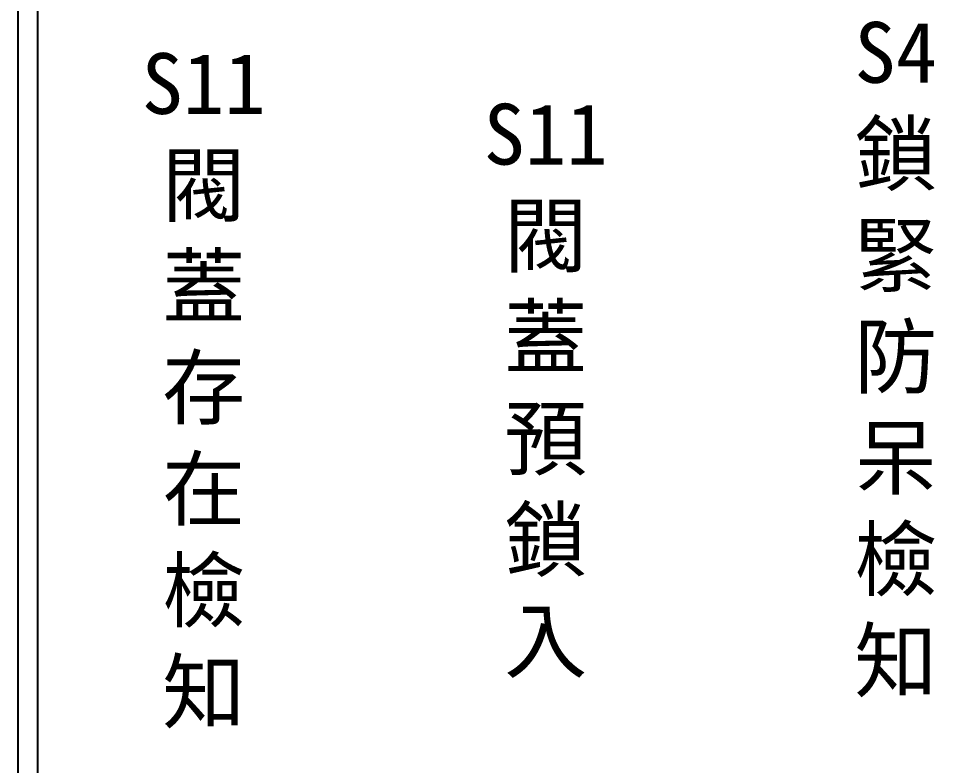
# Model space of a CAD drawing. Extents: x 325 to 612, y 3 to 207.
# Drawn here: x 325.3 to 384.1, y 50.9 to 98.9 of the extents above; entities that cross this region are included whole.
import ezdxf

# ---------------------------------------------------------------- set-up
doc = ezdxf.new("R2010")
doc.units = 0
doc.layers.add('圖框層', color=7, linetype='CONTINUOUS')
doc.layers.add('標尺寸層', color=3, linetype='CONTINUOUS')
doc.styles.add('CNS', font='romanc.shx', dxfattribs={"bigfont": 'chineset.shx'})

msp = doc.modelspace()

# ---------------------------------------------------------------- linework, layer by layer
at = {"layer": '圖框層', "color": 7}
for p, q in [((325.319, 3), (325.319, 206.969)), ((326.569, 4.25), (326.569, 205.719))]:
    msp.add_line(p, q, dxfattribs=at)

# ---------------------------------------------------------------- texts
at = {"layer": '標尺寸層', "color": 7, "char_height": 3.9, "width": 4.96081, "attachment_point": 5, "style": 'CNS'}
for s, insert in [('{\\fDFKai-SB|b0|i0|c136|p65;S4鎖緊防呆檢知}', (381.613, 76.973)), ('{\\fDFKai-SB|b0|i0|c136|p65;S11閥蓋存在檢知}', (337.211, 74.976)), ('{\\fDFKai-SB|b0|i0|c136|p65;S11閥蓋預鎖入}', (359.15, 74.976))]:
    msp.add_mtext(s, dxfattribs=dict(at, insert=insert))

doc.saveas('drawing.dxf')
